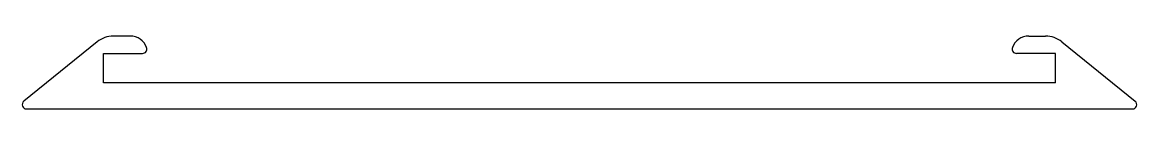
# Model space of a CAD drawing. Extents: x 2154.8 to 2219.2, y 1828.7 to 1832.9.
import ezdxf

# ---------------------------------------------------------------- set-up
doc = ezdxf.new("R2010")
doc.units = 0
doc.layers.add('RAHMEN025', color=7, linetype='CONTINUOUS')

msp = doc.modelspace()

# ---------------------------------------------------------------- linework, layer by layer
at = {"layer": 'RAHMEN025', "linetype": 'CONTINUOUS'}
for p, q in [((2161.04, 1832.869), (2160.065, 1832.869)), ((2212.954, 1832.869), (2213.928, 1832.869)), ((2159.121, 1832.534), (2154.893, 1829.11)), ((2214.872, 1832.534), (2219.101, 1829.11)), ((2159.497, 1831.866), (2161.747, 1831.869)), ((2159.497, 1830.166), (2159.497, 1831.866)), ((2214.497, 1831.866), (2212.247, 1831.869)), ((2214.497, 1830.166), (2214.497, 1831.866)), ((2214.497, 1830.166), (2159.497, 1830.166)), ((2155.05, 1828.666), (2218.943, 1828.666))]:
    msp.add_line(p, q, dxfattribs=at)
for centre, radius, start, end in [((2160.065, 1831.369), 1.5, 90, 129), ((2161.04, 1831.869), 1, 19.45423, 90), ((2212.954, 1831.869), 1, 90, 160.54577), ((2213.928, 1831.369), 1.5, 51, 90), ((2161.747, 1832.119), 0.25, 270.06131, 19.45423), ((2212.247, 1832.119), 0.25, 160.54577, 269.93869), ((2155.05, 1828.916), 0.25, 129, 270), ((2218.943, 1828.916), 0.25, 270, 51)]:
    msp.add_arc(centre, radius, start, end, dxfattribs=at)

doc.saveas('drawing.dxf')
